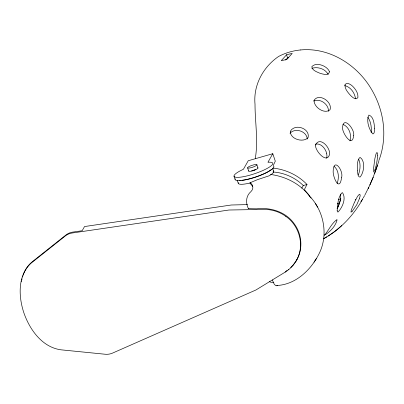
<?xml version="1.0" encoding="UTF-8"?>
<svg xmlns="http://www.w3.org/2000/svg" width="404" height="404" viewBox="0 0 404 404"><rect width="100%" height="100%" fill="white"/><g stroke="black" fill="none" stroke-linecap="round" stroke-linejoin="round"><path stroke-width="0.61" d="M297.208 258.949C304.636 244.627 299.091 225.457 285.79 216.342M371.145 132.512C371.72 127.29 370.882 121.584 367.807 117.21M328.528 111.292C328.811 104.414 320.261 98.046 313.817 101.03M21.462 281.558L21.614 280.735M255.247 158.727C258.398 140.703 255.03 122.422 255.015 104.293C253.192 85.254 263.085 67.059 278.624 56.439A61.327 58.615 29.5 0 1 300.394 49.965M21.811 279.785L22.028 278.851M326.69 158.105L326.982 156.227L326.695 153.535M22.518 277.008L22.846 275.952M359.434 198.601C359.575 197.465 361.04 194.683 359.439 194.183L357.51 196.354L354.434 202.419M368.261 188.522L373.18 177.28L378.851 161.216M340.744 199.152L337.789 207.525M359.398 198.702L356.732 204.778L352.131 211.393M23.094 275.215C24.851 270.099 27.805 265.292 32.073 261.898L65.892 235.022A15.019 14.357 29.5 0 1 72.417 232.154L82.169 230.734L84.532 226.548L231.255 205.01L247.511 204.601M378.836 160.585C383.224 149.227 384.603 136.825 383.34 124.745A88.91 84.981 29.5 0 0 371.352 89.112C357.065 64.716 329.23 47.076 300.394 49.965M374.685 173.356L376.074 169.453M376.124 169.266L377.498 165.413M357.424 170.857C357.878 172.75 357.464 176.72 359.969 177.154C364.055 172.862 365.504 161.135 360.317 157.565A17.377 4.151 80.2 0 0 359.272 158.09C356.772 161.741 357.262 166.62 357.424 170.826M358.363 174.942C360.216 169.963 360.898 164.029 358.601 159.095M369.958 184.901L373.18 177.28M337.113 183.421C339.239 177.952 338.89 170.372 334.143 166.367M355.212 199.909L355.464 199.339M354.328 202.636L351.263 210.151L350.985 212.161L352.056 211.479M349.955 140.86C351.914 134.931 349.056 126.699 342.976 124.387M296.834 259.681C303.121 248.697 301.864 234.269 294.481 224.124C286.269 211.999 270.816 207.136 256.712 208.817A97.182 24.397 -3.1 0 1 250.803 208.711L248.384 208.641C245.541 202.818 245.849 195.884 250.955 191.582C253.838 188.951 253.364 184.875 250.248 182.689L257.494 179.649L269.044 175.836A18.68 3.762 -18.6 0 0 273.205 170.882M297.258 258.913L296.44 260.403M273.316 165.408L275.296 161.156L272.791 153.702L248.233 160.747L243.405 169.281L242.986 169.473A20.432 4.111 -18.6 0 0 237.507 177.366A20.432 4.111 -18.6 0 0 265.226 169.417A20.432 4.111 -18.6 0 0 268.286 162.216L267.963 162.236L272.791 153.702M364.807 195.198L368.549 187.683L368.201 188.067M296.869 259.636C294.173 264.736 290.102 269.094 285.189 272.114M364.469 195.809L363.257 197.915M285.512 271.513L285.158 272.129L255.899 289.996L112.317 353.192A15.019 14.357 29.5 0 1 105.192 354.247L60.827 349.803C42.016 347.142 29.588 329.467 23.816 312.666C18.443 296.445 17.508 274.988 31.562 262.797L65.382 235.916A15.019 14.357 29.5 0 1 71.907 233.047L228.997 210.014L264.065 209.423C271.826 209.312 279.583 211.817 285.85 216.382M272.352 279.972L274.175 284.108L275.553 285.532C295.284 285.345 311.469 269.7 319.589 252.667C328.184 234.552 323.937 211.989 310.651 197.268M296.011 261.105L293.122 265.029M362.565 199.369C353.278 215.605 339.956 229.785 323.468 238.804M301.758 188.148L303.303 185.537L306.989 184.482C298.127 175.184 285.795 169.448 273.064 168.089M306.989 184.482L304.661 188.991L304.793 190.228L308.257 194.147L311.08 198.086M296.465 260.353L296.041 261.055M337.072 208.626C339.517 204.283 341.335 199.101 340.36 194.087M362.898 198.485L362.095 199.743M314.024 262.171L316.347 258.631M361.656 200.424L360.893 201.53M292.693 265.514L293.016 265.15M292.577 265.645L290.729 267.524M290.016 133.249C295.208 127.401 306.712 131.174 307.287 139.006M286.623 54.702L281.245 60.686L286.83 59.454L292.193 53.424L286.623 54.702L287.517 58.009L285.562 60.004M248.384 208.641L248.793 208.302M341.764 225.594L334.931 231.376L328.24 235.961M288.577 269.372L288.209 269.66M287.077 270.483L286.178 271.089M276.831 285.855L277.593 285.365M326.892 236.815L323.579 238.729M311.832 68.362C317.62 66.367 325.467 68.867 328.189 74.538M338.32 199.753L340.87 198.773M315.287 144.193C320.872 142.728 325.553 148.581 326.679 153.48M337.345 203.646L339.592 202.944M287.517 58.009L288.668 57.706M250.248 182.689L249.889 183.032A18.68 3.762 -18.6 0 1 238.284 182.694M344.779 85.597C350.616 86.991 354.884 92.94 355.49 98.768M270.539 174.457C285.961 176.503 301.086 184.199 310.186 197.102M273.013 172.008C284.3 172.695 295.233 177.634 303.303 185.537M252.636 186.365L249.844 182.987M317.569 207.161L315.504 203.697M272.569 168.15L273.695 171.493M256.899 164.766A4.904 0.985 -18.6 0 1 250.091 167.918A4.904 0.985 -18.6 0 1 249.743 166.231A4.904 0.985 -18.6 0 1 256.899 164.766L257.994 168.019M247.591 167.847L248.687 171.099M237.294 180.442L238.234 183.229M234.022 176.189L235.113 179.442M257.56 167.761A4.904 0.985 -18.6 0 1 253.692 170.478A4.904 0.985 -18.6 0 1 248.869 170.705M254.172 169.882A2.919 0.586 -18.6 0 1 254 169.948M252.919 170.306A2.919 0.586 -18.6 0 1 252.737 170.357M271.326 169.458A18.68 3.762 -18.6 0 1 241.829 180.315M240.335 180.396A18.68 3.762 -18.6 0 1 239.683 180.396M273.362 165.943A20.432 4.111 -18.6 0 1 255.979 176.871A20.432 4.111 -18.6 0 1 235.168 178.861M255.707 169.448A3.096 0.621 -18.6 0 1 255.151 169.746M254.828 169.897A3.096 0.621 -18.6 0 1 251.571 170.877M273.851 282.325A20.432 4.111 -18.6 0 1 269.433 281.436M374.654 128.265L374.23 132.477L373.629 133.663L372.857 133.936C368.978 129.704 365.984 120.246 368.897 115.074C373.791 116.69 374.099 123.861 374.654 128.265M324.508 235.158C329.649 232.214 335.618 226.291 337.067 219.907L336.931 219.645C331.639 223.281 328.79 230.24 324.508 235.158M315.524 144.986C314.676 150.207 326.538 164.261 329.457 154.777C331.098 148.162 319.776 135.598 315.524 144.986M329.523 71.831C328.831 76.073 322.937 74.129 320.099 73.316C317.004 71.927 312.348 70.614 311.757 66.776C316.079 61.519 327.442 65.872 329.523 71.826M337.168 210.499L337.426 211.812L338.067 212.024C342.471 207.469 346.354 198.475 342.572 192.748L342.097 192.743C337.739 197.203 337.794 204.56 337.168 210.499M353.616 135.582C352.475 148.521 342.127 132.79 342.557 127.77C343.153 114.766 355.328 129.891 353.616 135.582M377.74 155.757L376.503 164.317L375.023 169.498L373.715 171.973L373.685 167.539L374.861 158.696L375.983 153.995L376.856 152.5L377.508 153.136L377.74 155.757M341.577 177.528C339.668 192.531 332.851 177.376 333.169 171.246C333.512 156.707 343.844 170.902 341.577 177.528M344.93 85.002C344.849 88.971 347.748 92.304 350.243 95.097C351.844 96.819 356.308 101.111 357.949 97.394C358.257 93.107 355.616 89.143 352.657 86.259C350.854 84.502 346.359 81.497 344.93 85.002M290.304 131.856C290.602 139.244 303.268 142.93 308.045 137.678C310.201 129.74 298.49 124.356 292.521 128.881A17.811 7.206 10.4 0 0 290.941 130.477L290.304 131.856M314.054 100.343C313.701 107.146 324.402 114.509 329.987 109.822C332.846 101.934 318.963 92.612 314.054 100.343"/></g></svg>
